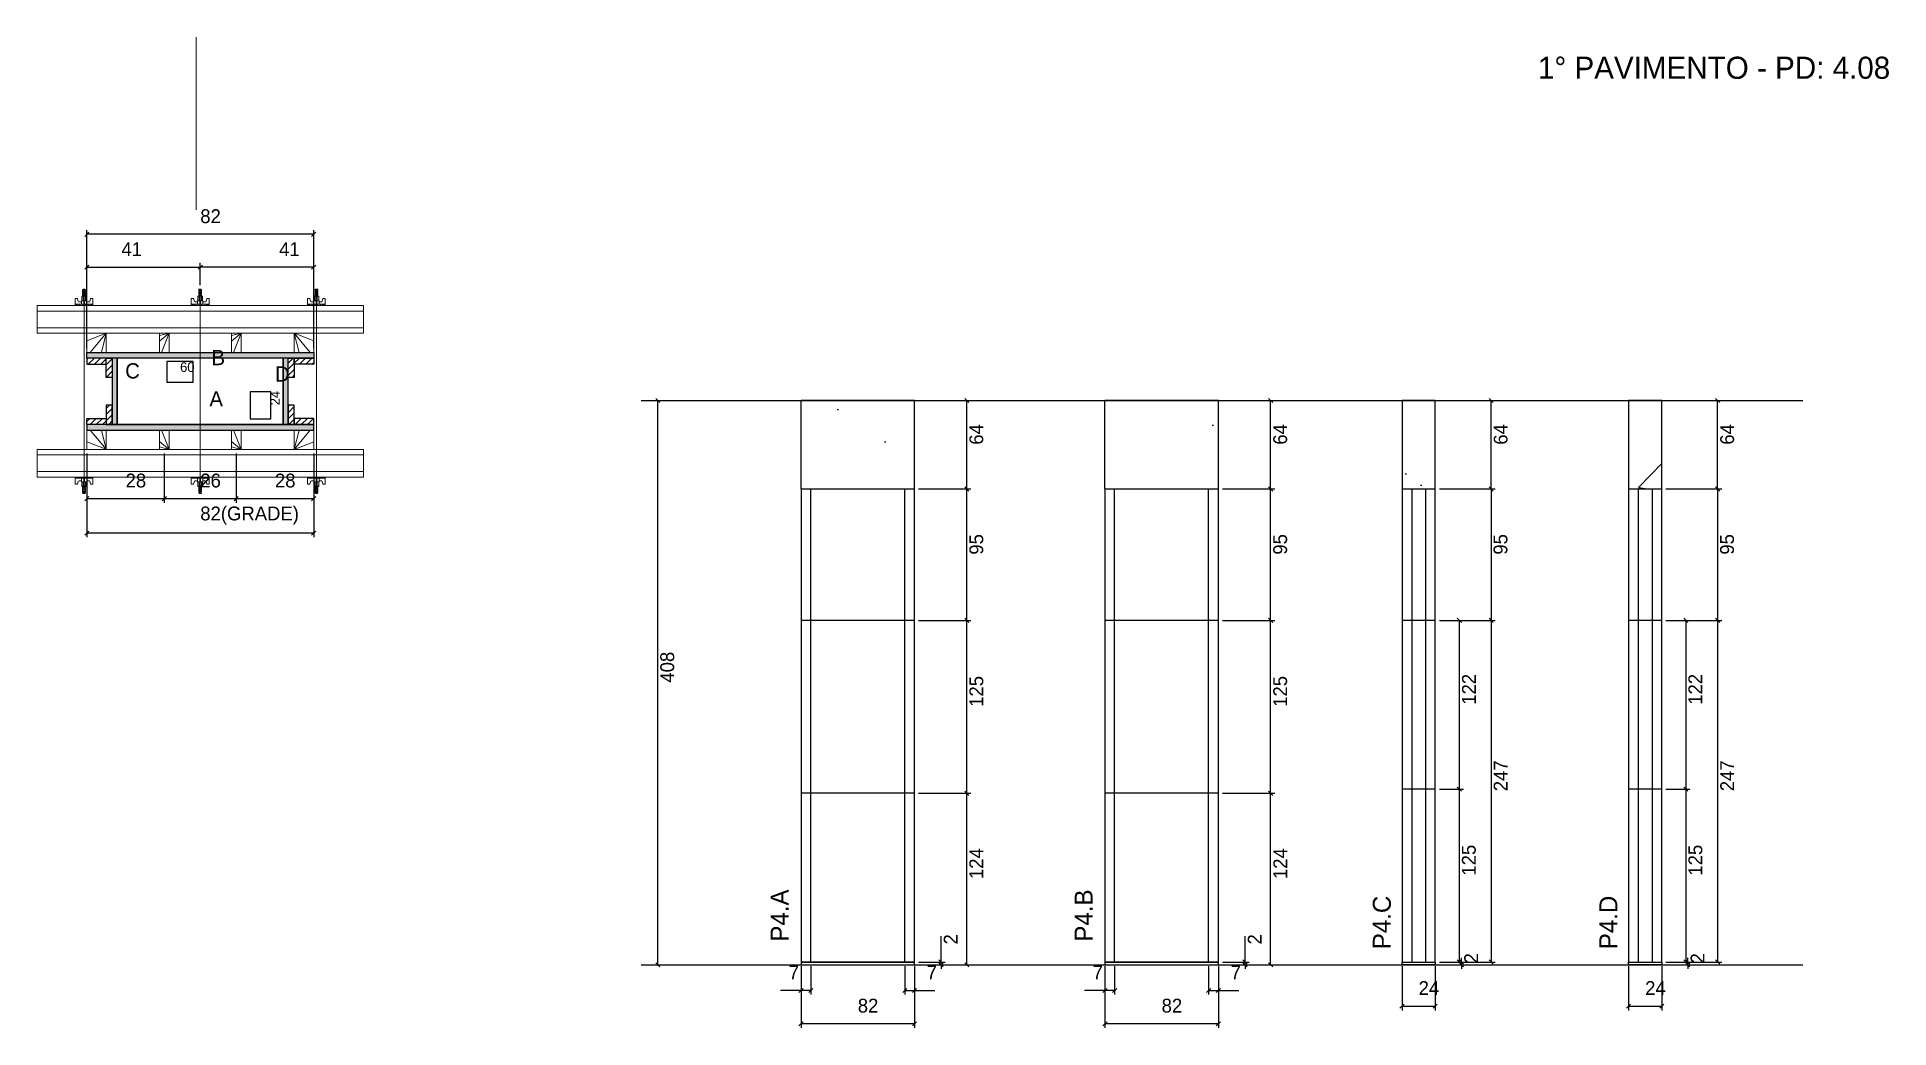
# Model space of a CAD drawing. Header units: metres. Extents: x 3122 to 4461, y 13209 to 13925.
import ezdxf

# ---------------------------------------------------------------- set-up
doc = ezdxf.new("R2010")
doc.units = ezdxf.units.M
for name, color, linetype in [('CHAPA', 7, 'Continuous'), ('COTA', 7, 'Continuous'), ('Hachura', 7, 'Continuous'), ('Madeira', 7, 'Continuous'), ('NOMENCLATURA', 7, 'Continuous'), ('Nível', 7, 'Continuous'), ('Painéis', 7, 'Continuous'), ('Perfil Metálico', 7, 'Continuous'), ('SARR_2.2x7', 7, 'Continuous'), ('SARRAFO', 7, 'Continuous'), ('Texto Seção', 7, 'Continuous'), ('TEXTO_GERAL', 7, 'Continuous')]:
    doc.layers.add(name, color=color, linetype=linetype)

msp = doc.modelspace()

# ---------------------------------------------------------------- hatches: boundary and pattern name
at = {"layer": 'COTA'}
h = msp.add_hatch(dxfattribs=at)
h.set_pattern_fill('AR-CONC')
h.paths.add_polyline_path([(3674.6, 13662.4), (3674.6, 13598.4), (3756.6, 13598.4), (3756.6, 13662.4), (3674.6, 13662.4)])
h = msp.add_hatch(dxfattribs=at)
h.set_pattern_fill('AR-CONC')
h.paths.add_polyline_path([(3894.3, 13662.4), (3894.3, 13598.4), (3976.3, 13598.4), (3976.3, 13662.4), (3894.3, 13662.4)])
h = msp.add_hatch(dxfattribs=at)
h.set_pattern_fill('AR-CONC')
h.paths.add_polyline_path([(4109.1, 13598.4), (4133.1, 13598.4), (4133.1, 13662.4), (4109.1, 13662.4), (4109.1, 13598.4)])
h = msp.add_hatch(dxfattribs=at)
h.set_pattern_fill('AR-CONC')
h.paths.add_polyline_path([(4272.9, 13598.4), (4296.9, 13598.4), (4296.9, 13662.4), (4272.9, 13662.4), (4272.9, 13598.4)])
at = {"layer": 'Hachura'}
h = msp.add_hatch(color=7, dxfattribs=at)
h.dxf.hatch_style = 1
h.paths.add_polyline_path([(3158.2, 13693), (3158.2, 13697), (3322.2, 13697), (3322.2, 13693), (3158.2, 13693)])
h = msp.add_hatch(color=7, dxfattribs=at)
h.dxf.hatch_style = 1
h.paths.add_polyline_path([(3158.2, 13693), (3158.2, 13697), (3322.2, 13697), (3322.2, 13693), (3158.2, 13693)])
h = msp.add_hatch(dxfattribs=at)
h.set_pattern_fill('ANSI31')
h.paths.add_polyline_path([(3172.2, 13693), (3172.2, 13688.6), (3158.2, 13688.6), (3158.2, 13693), (3172.2, 13693)])
h = msp.add_hatch(dxfattribs=at)
h.set_pattern_fill('ANSI31')
h.paths.add_polyline_path([(3176.6, 13693), (3172.2, 13693), (3172.2, 13679), (3176.6, 13679), (3176.6, 13693)])
h = msp.add_hatch(color=7, dxfattribs=at)
h.dxf.hatch_style = 1
h.paths.add_polyline_path([(3180.2, 13693), (3176.6, 13693), (3176.6, 13645), (3180.2, 13645), (3180.2, 13693)])
h = msp.add_hatch(color=7, dxfattribs=at)
h.dxf.hatch_style = 1
h.paths.add_polyline_path([(3180.2, 13693), (3176.6, 13693), (3176.6, 13645), (3180.2, 13645), (3180.2, 13693)])
h = msp.add_hatch(color=7, dxfattribs=at)
h.dxf.hatch_style = 1
h.paths.add_polyline_path([(3303.8, 13693), (3300.2, 13693), (3300.2, 13645), (3303.8, 13645), (3303.8, 13693)])
h = msp.add_hatch(color=7, dxfattribs=at)
h.dxf.hatch_style = 1
h.paths.add_polyline_path([(3303.8, 13693), (3300.2, 13693), (3300.2, 13645), (3303.8, 13645), (3303.8, 13693)])
h = msp.add_hatch(dxfattribs=at)
h.set_pattern_fill('ANSI31')
h.paths.add_polyline_path([(3308.2, 13693), (3303.8, 13693), (3303.8, 13679), (3308.2, 13679), (3308.2, 13693)])
h = msp.add_hatch(dxfattribs=at)
h.set_pattern_fill('ANSI31')
h.paths.add_polyline_path([(3308.2, 13693), (3308.2, 13688.6), (3322.2, 13688.6), (3322.2, 13693), (3308.2, 13693)])
h = msp.add_hatch(dxfattribs=at)
h.set_pattern_fill('ANSI31')
h.paths.add_polyline_path([(3176.6, 13645), (3172.2, 13645), (3172.2, 13659), (3176.6, 13659), (3176.6, 13645)])
h = msp.add_hatch(dxfattribs=at)
h.set_pattern_fill('ANSI31')
h.paths.add_polyline_path([(3308.2, 13645), (3303.8, 13645), (3303.8, 13659), (3308.2, 13659), (3308.2, 13645)])
h = msp.add_hatch(dxfattribs=at)
h.set_pattern_fill('ANSI31')
h.paths.add_polyline_path([(3172.2, 13645), (3172.2, 13649.4), (3158.2, 13649.4), (3158.2, 13645), (3172.2, 13645)])
h = msp.add_hatch(color=7, dxfattribs=at)
h.dxf.hatch_style = 1
h.paths.add_polyline_path([(3158.2, 13645), (3158.2, 13641), (3322.2, 13641), (3322.2, 13645), (3158.2, 13645)])
h = msp.add_hatch(color=7, dxfattribs=at)
h.dxf.hatch_style = 1
h.paths.add_polyline_path([(3158.2, 13645), (3158.2, 13641), (3322.2, 13641), (3322.2, 13645), (3158.2, 13645)])
h = msp.add_hatch(dxfattribs=at)
h.set_pattern_fill('ANSI31')
h.paths.add_polyline_path([(3308.2, 13645), (3308.2, 13649.4), (3322.2, 13649.4), (3322.2, 13645), (3308.2, 13645)])

# ---------------------------------------------------------------- linework, layer by layer
at = {"layer": 'CHAPA', "color": 1, "lineweight": 25}
for points in [[(3158.2, 13693), (3158.2, 13697), (3322.2, 13697), (3322.2, 13693)], [(3158.2, 13693), (3158.2, 13697), (3322.2, 13697), (3322.2, 13693)], [(3180.2, 13693), (3176.6, 13693), (3176.6, 13645), (3180.2, 13645)], [(3180.2, 13693), (3176.6, 13693), (3176.6, 13645), (3180.2, 13645)], [(3303.8, 13693), (3300.2, 13693), (3300.2, 13645), (3303.8, 13645)], [(3303.8, 13693), (3300.2, 13693), (3300.2, 13645), (3303.8, 13645)], [(3158.2, 13645), (3158.2, 13641), (3322.2, 13641), (3322.2, 13645)], [(3158.2, 13645), (3158.2, 13641), (3322.2, 13641), (3322.2, 13645)]]:
    msp.add_lwpolyline(points, close=True, dxfattribs=at)
at = {"layer": 'COTA', "color": 0, "lineweight": 25}
for p, q in [((3159.7, 13784), (3156.7, 13781)), ((3320.7, 13781), (3323.7, 13784)), ((3159.7, 13760.3), (3156.7, 13757.3)), ((3241.7, 13760.3), (3238.7, 13757.3)), ((3238.7, 13757.3), (3241.7, 13760.3)), ((3320.7, 13757.3), (3323.7, 13760.3)), ((3572.5, 13660.9), (3569.5, 13663.9)), ((3795.9, 13660.9), (3792.9, 13663.9)), ((4015.6, 13660.9), (4012.6, 13663.9)), ((4175, 13660.9), (4172, 13663.9)), ((4338.8, 13660.9), (4335.8, 13663.9)), ((3159.7, 13592.9), (3156.7, 13589.9)), ((3212.7, 13589.9), (3215.7, 13592.9)), ((3215.7, 13592.9), (3212.7, 13589.9)), ((3264.7, 13589.9), (3267.7, 13592.9)), ((3267.7, 13592.9), (3264.7, 13589.9)), ((3320.7, 13589.9), (3323.7, 13592.9)), ((3795.9, 13596.9), (3792.9, 13599.9)), ((3792.9, 13599.9), (3795.9, 13596.9)), ((4015.6, 13596.9), (4012.6, 13599.9)), ((4012.6, 13599.9), (4015.6, 13596.9)), ((4172, 13599.9), (4175, 13596.9)), ((4175, 13596.9), (4172, 13599.9)), ((4335.8, 13599.9), (4338.8, 13596.9)), ((4338.8, 13596.9), (4335.8, 13599.9)), ((3159.7, 13568), (3156.7, 13565)), ((3320.7, 13565), (3323.7, 13568)), ((3795.9, 13501.9), (3792.9, 13504.9)), ((3792.9, 13504.9), (3795.9, 13501.9)), ((4015.6, 13501.9), (4012.6, 13504.9)), ((4012.6, 13504.9), (4015.6, 13501.9)), ((4152, 13501.9), (4149, 13504.9)), ((4172, 13504.9), (4175, 13501.9)), ((4175, 13501.9), (4172, 13504.9)), ((4315.8, 13501.9), (4312.8, 13504.9)), ((4335.8, 13504.9), (4338.8, 13501.9)), ((4338.8, 13501.9), (4335.8, 13504.9)), ((3792.9, 13379.9), (3795.9, 13376.9)), ((3795.9, 13376.9), (3792.9, 13379.9)), ((4012.6, 13379.9), (4015.6, 13376.9)), ((4015.6, 13376.9), (4012.6, 13379.9)), ((4149, 13382.9), (4152, 13379.9)), ((4152, 13379.9), (4149, 13382.9)), ((4312.8, 13382.9), (4315.8, 13379.9)), ((4315.8, 13379.9), (4312.8, 13382.9)), ((3774.3, 13257.9), (3777.3, 13254.9)), ((3994.1, 13257.9), (3997.1, 13254.9)), ((4149, 13257.9), (4152, 13254.9)), ((4150.6, 13257.9), (4153.6, 13254.9)), ((4172, 13257.9), (4175, 13254.9)), ((4312.8, 13257.9), (4315.8, 13254.9)), ((4314.3, 13257.9), (4317.3, 13254.9)), ((4335.8, 13257.9), (4338.8, 13254.9)), ((3569.5, 13255.9), (3572.5, 13252.9)), ((3777.3, 13252.9), (3774.3, 13255.9)), ((3792.9, 13255.9), (3795.9, 13252.9)), ((3997.1, 13252.9), (3994.1, 13255.9)), ((4012.6, 13255.9), (4015.6, 13252.9)), ((4153.6, 13252.9), (4150.6, 13255.9)), ((4317.3, 13252.9), (4314.3, 13255.9)), ((3676.1, 13237.4), (3673.1, 13234.4)), ((3680.1, 13234.4), (3683.1, 13237.4)), ((3751.1, 13237.4), (3748.1, 13234.4)), ((3755.1, 13234.4), (3758.1, 13237.4)), ((3895.8, 13237.4), (3892.8, 13234.4)), ((3899.8, 13234.4), (3902.8, 13237.4)), ((3970.8, 13237.4), (3967.8, 13234.4)), ((3974.8, 13234.4), (3977.8, 13237.4)), ((4110.6, 13226), (4107.6, 13223)), ((4131.6, 13223), (4134.6, 13226)), ((4274.4, 13226), (4271.4, 13223)), ((4295.4, 13223), (4298.4, 13226)), ((3676.1, 13213.3), (3673.1, 13210.3)), ((3755.1, 13210.3), (3758.1, 13213.3)), ((3895.8, 13213.3), (3892.8, 13210.3)), ((3974.8, 13210.3), (3977.8, 13213.3))]:
    msp.add_line(p, q, dxfattribs=at)
at = {"layer": 'COTA', "color": 241, "lineweight": 25}
for p, q in [((3158.2, 13700), (3158.2, 13785.5)), ((3322.2, 13782.5), (3158.2, 13782.5)), ((3322.2, 13700), (3322.2, 13785.5)), ((3158.2, 13734), (3158.2, 13761.8)), ((3158.2, 13758.8), (3240.2, 13758.8)), ((3240.2, 13745.8), (3240.2, 13761.8)), ((3240.2, 13745.8), (3240.2, 13761.8)), ((3322.2, 13758.8), (3240.2, 13758.8)), ((3322.2, 13734), (3322.2, 13761.8)), ((3756.6, 13662.4), (3674.6, 13662.4)), ((3674.6, 13598.4), (3674.6, 13662.4)), ((3756.6, 13598.4), (3756.6, 13662.4)), ((3976.3, 13662.4), (3894.3, 13662.4)), ((3894.3, 13598.4), (3894.3, 13662.4)), ((3976.3, 13598.4), (3976.3, 13662.4)), ((3158.2, 13624), (3158.2, 13563.5)), ((3158.2, 13624), (3158.2, 13588.4)), ((3214.2, 13624), (3214.2, 13588.4)), ((3214.2, 13624), (3214.2, 13588.4)), ((3266.2, 13624), (3266.2, 13588.4)), ((3266.2, 13624), (3266.2, 13588.4)), ((3322.2, 13624), (3322.2, 13563.5)), ((3322.2, 13624), (3322.2, 13588.4)), ((3158.2, 13591.4), (3214.2, 13591.4)), ((3214.2, 13591.4), (3266.2, 13591.4)), ((3266.2, 13591.4), (3322.2, 13591.4)), ((3322.2, 13566.5), (3158.2, 13566.5))]:
    msp.add_line(p, q, dxfattribs=at)
at = {"layer": 'COTA', "color": 180, "lineweight": 25}
for p, q in [((3235.1, 13690.5), (3216.1, 13690.5)), ((3216.1, 13690.5), (3216.1, 13675.5)), ((3235.1, 13675.5), (3235.1, 13690.5)), ((3216.1, 13675.5), (3235.1, 13675.5)), ((3291.2, 13668.7), (3276.2, 13668.7)), ((3276.2, 13668.7), (3276.2, 13649.1)), ((3291.2, 13649.1), (3291.2, 13668.7)), ((3276.2, 13649.1), (3291.2, 13649.1))]:
    msp.add_line(p, q, dxfattribs=at)
at = {"layer": 'COTA', "color": 4, "lineweight": 25}
for p, q in [((3562.1, 13662.4), (3574, 13662.4)), ((3571, 13254.4), (3571, 13662.4)), ((3759.6, 13662.4), (3797.4, 13662.4)), ((3794.4, 13598.4), (3794.4, 13662.4)), ((3979.3, 13662.4), (4017.1, 13662.4)), ((4014.1, 13598.4), (4014.1, 13662.4)), ((4136.1, 13662.4), (4176.5, 13662.4)), ((4173.5, 13598.4), (4173.5, 13662.4)), ((4299.9, 13662.4), (4340.3, 13662.4)), ((4337.3, 13598.4), (4337.3, 13662.4)), ((3759.6, 13598.4), (3797.4, 13598.4)), ((3759.6, 13598.4), (3797.4, 13598.4)), ((3794.4, 13503.4), (3794.4, 13598.4)), ((3979.3, 13598.4), (4017.1, 13598.4)), ((3979.3, 13598.4), (4017.1, 13598.4)), ((4014.1, 13503.4), (4014.1, 13598.4)), ((4136.1, 13598.4), (4176.5, 13598.4)), ((4136.1, 13598.4), (4176.5, 13598.4)), ((4173.5, 13598.4), (4173.5, 13503.4)), ((4299.9, 13598.4), (4340.3, 13598.4)), ((4299.9, 13598.4), (4340.3, 13598.4)), ((4337.3, 13598.4), (4337.3, 13503.4)), ((3759.6, 13503.4), (3797.4, 13503.4)), ((3759.6, 13503.4), (3797.4, 13503.4)), ((3794.4, 13378.4), (3794.4, 13503.4)), ((3979.3, 13503.4), (4017.1, 13503.4)), ((3979.3, 13503.4), (4017.1, 13503.4)), ((4014.1, 13378.4), (4014.1, 13503.4)), ((4136.1, 13503.4), (4176.5, 13503.4)), ((4136.1, 13503.4), (4176.5, 13503.4)), ((4136.1, 13503.4), (4153.5, 13503.4)), ((4150.5, 13503.4), (4150.5, 13381.4)), ((4173.5, 13503.4), (4173.5, 13256.4)), ((4299.9, 13503.4), (4340.3, 13503.4)), ((4299.9, 13503.4), (4340.3, 13503.4)), ((4299.9, 13503.4), (4317.3, 13503.4)), ((4314.3, 13503.4), (4314.3, 13381.4)), ((4337.3, 13503.4), (4337.3, 13256.4)), ((3759.6, 13378.4), (3797.4, 13378.4)), ((3759.6, 13378.4), (3797.4, 13378.4)), ((3794.4, 13254.4), (3794.4, 13378.4)), ((3979.3, 13378.4), (4017.1, 13378.4)), ((3979.3, 13378.4), (4017.1, 13378.4)), ((4014.1, 13254.4), (4014.1, 13378.4)), ((4136.1, 13381.4), (4153.5, 13381.4)), ((4136.1, 13381.4), (4153.5, 13381.4)), ((4150.5, 13381.4), (4150.5, 13256.4)), ((4299.9, 13381.4), (4317.3, 13381.4)), ((4299.9, 13381.4), (4317.3, 13381.4)), ((4314.3, 13381.4), (4314.3, 13256.4)), ((3775.8, 13256.4), (3775.8, 13275.2)), ((3995.6, 13256.4), (3995.6, 13275.2)), ((3759.6, 13256.4), (3778.8, 13256.4)), ((3775.8, 13254.4), (3775.8, 13256.4)), ((3979.3, 13256.4), (3998.6, 13256.4)), ((3995.6, 13254.4), (3995.6, 13256.4)), ((4136.1, 13256.4), (4155.1, 13256.4)), ((4136.1, 13256.4), (4176.5, 13256.4)), ((4136.1, 13256.4), (4153.5, 13256.4)), ((4152.1, 13256.4), (4152.1, 13259.4)), ((4152.1, 13254.4), (4152.1, 13256.4)), ((4299.9, 13256.4), (4318.8, 13256.4)), ((4299.9, 13256.4), (4340.3, 13256.4)), ((4299.9, 13256.4), (4317.3, 13256.4)), ((4315.8, 13256.4), (4315.8, 13259.4)), ((4315.8, 13254.4), (4315.8, 13256.4)), ((3562.1, 13254.4), (3574, 13254.4)), ((3674.6, 13253.4), (3674.6, 13208.8)), ((3674.6, 13251.4), (3674.6, 13232.9)), ((3681.6, 13253.4), (3681.6, 13232.9)), ((3749.6, 13253.4), (3749.6, 13232.9)), ((3756.6, 13253.4), (3756.6, 13208.8)), ((3756.6, 13251.4), (3756.6, 13232.9)), ((3759.6, 13254.4), (3778.8, 13254.4)), ((3759.6, 13254.4), (3797.4, 13254.4)), ((3775.8, 13254.4), (3775.8, 13251.4)), ((3894.3, 13253.4), (3894.3, 13208.8)), ((3894.3, 13251.4), (3894.3, 13232.9)), ((3901.3, 13253.4), (3901.3, 13232.9)), ((3969.3, 13253.4), (3969.3, 13232.9)), ((3976.3, 13253.4), (3976.3, 13208.8)), ((3976.3, 13251.4), (3976.3, 13232.9)), ((3979.3, 13254.4), (3998.6, 13254.4)), ((3979.3, 13254.4), (4017.1, 13254.4)), ((3995.6, 13254.4), (3995.6, 13251.4)), ((4109.1, 13253.4), (4109.1, 13221.5)), ((4133.1, 13253.4), (4133.1, 13221.5)), ((4136.1, 13254.4), (4155.1, 13254.4)), ((4152.1, 13254.4), (4152.1, 13251.4)), ((4272.9, 13253.4), (4272.9, 13221.5)), ((4296.9, 13253.4), (4296.9, 13221.5)), ((4299.9, 13254.4), (4318.8, 13254.4)), ((4315.8, 13254.4), (4315.8, 13251.4)), ((3674.6, 13235.9), (3659.8, 13235.9)), ((3681.6, 13235.9), (3674.6, 13235.9)), ((3749.6, 13235.9), (3756.6, 13235.9)), ((3756.6, 13235.9), (3771.3, 13235.9)), ((3894.3, 13235.9), (3879.6, 13235.9)), ((3901.3, 13235.9), (3894.3, 13235.9)), ((3969.3, 13235.9), (3976.3, 13235.9)), ((3976.3, 13235.9), (3991, 13235.9)), ((4109.1, 13224.5), (4133.1, 13224.5)), ((4272.9, 13224.5), (4296.9, 13224.5)), ((3756.6, 13211.8), (3674.6, 13211.8)), ((3976.3, 13211.8), (3894.3, 13211.8))]:
    msp.add_line(p, q, dxfattribs=at)
at = {"layer": 'COTA', "color": 241, "lineweight": 25}
for points in [[(4133.1, 13598.4), (4133.1, 13662.4), (4109.1, 13662.4), (4109.1, 13598.4)], [(4296.9, 13598.4), (4296.9, 13662.4), (4272.9, 13662.4), (4272.9, 13598.4)]]:
    msp.add_lwpolyline(points, dxfattribs=at)
at = {"layer": 'Hachura', "color": 0, "lineweight": 9}
for p, q in [((3157.2, 13740.8), (3155, 13741.9)), ((3157.2, 13739.6), (3155, 13740.7)), ((3157.2, 13738.5), (3155, 13739.5)), ((3156.3, 13737.8), (3155, 13738.4)), ((3155.1, 13742.5), (3155.5, 13742.8)), ((3155.1, 13742.2), (3155.1, 13742.5)), ((3157.1, 13742.5), (3155.1, 13742.5)), ((3155.1, 13742.2), (3157.1, 13741.2)), ((3155.1, 13742.2), (3157.1, 13741.2)), ((3155.1, 13742.1), (3157.2, 13741)), ((3155.1, 13741), (3155.1, 13741.7)), ((3157.1, 13740.7), (3155.1, 13741.7)), ((3155.1, 13741), (3157.1, 13740.1)), ((3155.1, 13741), (3157.2, 13739.9)), ((3155.1, 13739.9), (3155.1, 13740.5)), ((3157.1, 13739.6), (3155.1, 13740.5)), ((3155.1, 13740.3), (3155.1, 13740.5)), ((3155.1, 13739.9), (3157.1, 13738.9)), ((3155.1, 13739.8), (3157.2, 13738.7)), ((3155.1, 13738.7), (3155.1, 13739.4)), ((3157.1, 13738.4), (3155.1, 13739.4)), ((3155.1, 13738.7), (3157.1, 13737.8)), ((3155.5, 13742.8), (3156.7, 13742.8)), ((3157.1, 13741.9), (3155.8, 13742.5)), ((3157.2, 13742), (3156, 13742.5)), ((3156.6, 13742.5), (3157.2, 13742.2)), ((3157.1, 13742.5), (3156.7, 13742.8)), ((3156.8, 13742.5), (3157.1, 13742.4)), ((3157.1, 13741.9), (3157.1, 13741.2)), ((3157.1, 13740.1), (3157.1, 13740.7)), ((3157.1, 13739.3), (3157.1, 13739.6)), ((3157.1, 13739.3), (3157.1, 13738.9)), ((3157.1, 13738.4), (3157.1, 13737.8)), ((3241.2, 13740.8), (3239, 13741.9)), ((3241.2, 13739.6), (3239, 13740.7)), ((3241.2, 13738.5), (3239, 13739.5)), ((3240.3, 13737.8), (3239, 13738.4)), ((3239.1, 13742.5), (3239.5, 13742.8)), ((3239.1, 13742.2), (3239.1, 13742.5)), ((3241.1, 13742.5), (3239.1, 13742.5)), ((3239.1, 13742.2), (3241.1, 13741.2)), ((3239.1, 13742.2), (3241.1, 13741.2)), ((3239.1, 13742.1), (3241.2, 13741)), ((3239.1, 13741), (3239.1, 13741.7)), ((3241.1, 13740.7), (3239.1, 13741.7)), ((3239.1, 13741), (3241.1, 13740.1)), ((3239.1, 13741), (3241.2, 13739.9)), ((3239.1, 13739.9), (3239.1, 13740.5)), ((3241.1, 13739.6), (3239.1, 13740.5)), ((3239.1, 13740.3), (3239.1, 13740.5)), ((3239.1, 13739.9), (3241.1, 13738.9)), ((3239.1, 13739.8), (3241.2, 13738.7)), ((3239.1, 13738.7), (3239.1, 13739.4)), ((3241.1, 13738.4), (3239.1, 13739.4)), ((3239.1, 13738.7), (3241.1, 13737.8)), ((3239.5, 13742.8), (3240.7, 13742.8)), ((3241.1, 13741.9), (3239.8, 13742.5)), ((3241.2, 13742), (3240, 13742.5)), ((3240.6, 13742.5), (3241.2, 13742.2)), ((3241.1, 13742.5), (3240.7, 13742.8)), ((3240.8, 13742.5), (3241.1, 13742.4)), ((3241.1, 13741.9), (3241.1, 13741.2)), ((3241.1, 13740.1), (3241.1, 13740.7)), ((3241.1, 13739.3), (3241.1, 13739.6)), ((3241.1, 13739.3), (3241.1, 13738.9)), ((3241.1, 13738.4), (3241.1, 13737.8)), ((3323.8, 13742.5), (3323.1, 13742.2)), ((3325.3, 13742.1), (3323.1, 13741)), ((3325.3, 13741), (3323.1, 13739.9)), ((3325.3, 13739.8), (3323.1, 13738.7)), ((3323.2, 13742), (3324.3, 13742.5)), ((3323.2, 13740.8), (3325.3, 13741.9)), ((3323.2, 13739.6), (3325.3, 13740.7)), ((3323.2, 13738.5), (3325.3, 13739.5)), ((3323.3, 13742.5), (3323.6, 13742.8)), ((3323.5, 13742.5), (3323.3, 13742.4)), ((3323.3, 13741.9), (3324.6, 13742.5)), ((3323.3, 13742.5), (3325.2, 13742.5)), ((3325.2, 13742.2), (3323.3, 13741.2)), ((3325.2, 13742.2), (3323.3, 13741.2)), ((3323.3, 13741.9), (3323.3, 13741.2)), ((3323.3, 13740.7), (3325.2, 13741.7)), ((3325.2, 13741), (3323.3, 13740.1)), ((3323.3, 13740.1), (3323.3, 13740.7)), ((3323.3, 13739.6), (3325.2, 13740.5)), ((3325.2, 13739.9), (3323.3, 13738.9)), ((3323.3, 13739.3), (3323.3, 13739.6)), ((3323.3, 13738.4), (3325.2, 13739.4)), ((3323.3, 13739.3), (3323.3, 13738.9)), ((3325.2, 13738.7), (3323.3, 13737.8)), ((3323.3, 13738.4), (3323.3, 13737.8)), ((3324.9, 13742.8), (3323.6, 13742.8)), ((3324, 13737.8), (3325.3, 13738.4)), ((3325.2, 13742.5), (3324.9, 13742.8)), ((3325.2, 13742.2), (3325.2, 13742.5)), ((3325.2, 13741), (3325.2, 13741.7)), ((3325.2, 13739.9), (3325.2, 13740.5)), ((3325.2, 13740.3), (3325.2, 13740.5)), ((3325.2, 13738.7), (3325.2, 13739.4)), ((3149.7, 13731), (3149.7, 13736.2)), ((3149.7, 13736.2), (3151.4, 13736.2)), ((3149.7, 13732), (3162.6, 13732)), ((3149.7, 13732), (3154.9, 13732)), ((3162.6, 13731), (3149.7, 13731)), ((3149.9, 13732), (3149.9, 13731)), ((3150.1, 13732), (3150.1, 13731)), ((3150.4, 13732), (3150.4, 13731)), ((3150.9, 13732), (3150.9, 13731)), ((3151.4, 13736.2), (3152, 13734)), ((3151.7, 13732), (3151.7, 13731)), ((3152.3, 13733.8), (3154.2, 13733.8)), ((3153.1, 13732), (3153.1, 13731)), ((3161.7, 13731), (3153.9, 13731)), ((3154.2, 13734.5), (3158.1, 13734.5)), ((3154.2, 13732), (3154.2, 13734.5)), ((3156.2, 13732), (3154.2, 13732)), ((3157.8, 13737.8), (3154.5, 13737.8)), ((3154.5, 13737.8), (3154.5, 13734.5)), ((3157.8, 13737.7), (3154.5, 13737.7)), ((3154.9, 13732), (3155.5, 13732)), ((3156, 13737.8), (3155.1, 13738.2)), ((3155.1, 13737.8), (3155.1, 13738.2)), ((3155.2, 13731.6), (3155.2, 13731.8)), ((3155.2, 13731.2), (3155.2, 13731.6)), ((3155.5, 13737.8), (3155.5, 13734.5)), ((3155.9, 13732), (3155.9, 13734)), ((3156.2, 13732), (3156.2, 13731)), ((3156.4, 13734), (3156.4, 13732)), ((3157.1, 13737.8), (3157.1, 13734.5)), ((3157.1, 13731.8), (3157.1, 13731.4)), ((3157.8, 13734.5), (3157.8, 13737.8)), ((3158.1, 13734.5), (3157.8, 13734.5)), ((3158.1, 13734.5), (3157.8, 13734.5)), ((3158.1, 13734.5), (3158.1, 13732)), ((3160, 13733.8), (3158.1, 13733.8)), ((3159.2, 13732), (3159.2, 13731)), ((3160.9, 13736.2), (3160.4, 13734)), ((3160.6, 13732), (3160.6, 13731)), ((3162.6, 13736.2), (3160.9, 13736.2)), ((3161.5, 13732), (3161.5, 13731)), ((3161.9, 13732), (3161.9, 13731)), ((3162.3, 13732), (3162.3, 13731)), ((3162.5, 13732), (3162.5, 13731)), ((3162.6, 13732), (3162.6, 13736.2)), ((3162.6, 13732), (3162.6, 13731)), ((3233.7, 13731), (3233.7, 13736.2)), ((3233.7, 13736.2), (3235.4, 13736.2)), ((3233.7, 13732), (3246.6, 13732)), ((3233.7, 13732), (3238.9, 13732)), ((3246.6, 13731), (3233.7, 13731)), ((3233.9, 13732), (3233.9, 13731)), ((3234.1, 13732), (3234.1, 13731)), ((3234.4, 13732), (3234.4, 13731)), ((3234.9, 13732), (3234.9, 13731)), ((3235.4, 13736.2), (3236, 13734)), ((3235.7, 13732), (3235.7, 13731)), ((3236.3, 13733.8), (3238.2, 13733.8)), ((3237.1, 13732), (3237.1, 13731)), ((3245.7, 13731), (3237.9, 13731)), ((3238.2, 13734.5), (3242.1, 13734.5)), ((3238.2, 13732), (3238.2, 13734.5)), ((3240.2, 13732), (3238.2, 13732)), ((3241.8, 13737.8), (3238.5, 13737.8)), ((3238.5, 13737.8), (3238.5, 13734.5)), ((3241.8, 13737.7), (3238.5, 13737.7)), ((3238.9, 13732), (3239.5, 13732)), ((3240, 13737.8), (3239.1, 13738.2)), ((3239.1, 13737.8), (3239.1, 13738.2)), ((3239.2, 13731.6), (3239.2, 13731.8)), ((3239.2, 13731.2), (3239.2, 13731.6)), ((3239.5, 13737.8), (3239.5, 13734.5)), ((3239.9, 13732), (3239.9, 13734)), ((3240.2, 13732), (3240.2, 13731)), ((3240.4, 13734), (3240.4, 13732)), ((3241.1, 13737.8), (3241.1, 13734.5)), ((3241.1, 13731.8), (3241.1, 13731.4)), ((3241.8, 13734.5), (3241.8, 13737.8)), ((3242.1, 13734.5), (3241.8, 13734.5)), ((3242.1, 13734.5), (3241.8, 13734.5)), ((3242.1, 13734.5), (3242.1, 13732)), ((3244, 13733.8), (3242.1, 13733.8)), ((3243.2, 13732), (3243.2, 13731)), ((3244.9, 13736.2), (3244.4, 13734)), ((3244.6, 13732), (3244.6, 13731)), ((3246.6, 13736.2), (3244.9, 13736.2)), ((3245.5, 13732), (3245.5, 13731)), ((3245.9, 13732), (3245.9, 13731)), ((3246.3, 13732), (3246.3, 13731)), ((3246.5, 13732), (3246.5, 13731)), ((3246.6, 13732), (3246.6, 13736.2)), ((3246.6, 13732), (3246.6, 13731)), ((3317.7, 13732), (3317.7, 13736.2)), ((3317.7, 13736.2), (3319.4, 13736.2)), ((3330.6, 13732), (3317.7, 13732)), ((3317.7, 13732), (3317.7, 13731)), ((3317.7, 13731), (3330.6, 13731)), ((3317.9, 13732), (3317.9, 13731)), ((3318.1, 13732), (3318.1, 13731)), ((3318.4, 13732), (3318.4, 13731)), ((3318.7, 13731), (3326.5, 13731)), ((3318.9, 13732), (3318.9, 13731)), ((3319.4, 13736.2), (3320, 13734)), ((3319.7, 13732), (3319.7, 13731)), ((3320.3, 13733.8), (3322.2, 13733.8)), ((3321.1, 13732), (3321.1, 13731)), ((3326.1, 13734.5), (3322.2, 13734.5)), ((3322.2, 13734.5), (3322.2, 13732)), ((3322.2, 13734.5), (3322.5, 13734.5)), ((3322.2, 13734.5), (3322.5, 13734.5)), ((3322.5, 13737.8), (3325.9, 13737.8)), ((3322.5, 13734.5), (3322.5, 13737.8)), ((3322.5, 13737.7), (3325.9, 13737.7)), ((3323.2, 13731.8), (3323.2, 13731.4)), ((3323.3, 13737.8), (3323.3, 13734.5)), ((3324, 13734), (3324, 13732)), ((3324.2, 13732), (3326.1, 13732)), ((3324.2, 13732), (3324.2, 13731)), ((3324.3, 13737.8), (3325.2, 13738.2)), ((3324.5, 13732), (3324.5, 13734)), ((3324.8, 13737.8), (3324.8, 13734.5)), ((3325.5, 13732), (3324.8, 13732)), ((3325.1, 13731.6), (3325.1, 13731.8)), ((3325.1, 13731.2), (3325.1, 13731.6)), ((3325.2, 13737.8), (3325.2, 13738.2)), ((3330.6, 13732), (3325.5, 13732)), ((3325.9, 13737.8), (3325.9, 13734.5)), ((3326.1, 13732), (3326.1, 13734.5)), ((3328.1, 13733.8), (3326.1, 13733.8)), ((3327.2, 13732), (3327.2, 13731)), ((3328.9, 13736.2), (3328.4, 13734)), ((3328.6, 13732), (3328.6, 13731)), ((3330.6, 13736.2), (3328.9, 13736.2)), ((3329.5, 13732), (3329.5, 13731)), ((3329.9, 13732), (3329.9, 13731)), ((3330.3, 13732), (3330.3, 13731)), ((3330.5, 13732), (3330.5, 13731)), ((3330.6, 13731), (3330.6, 13736.2)), ((3162.6, 13607), (3149.7, 13607)), ((3149.7, 13607), (3149.7, 13601.9)), ((3149.7, 13606.1), (3162.6, 13606.1)), ((3149.7, 13606.1), (3154.9, 13606.1)), ((3149.9, 13606.1), (3149.9, 13607.1)), ((3150.1, 13606.1), (3150.1, 13607.1)), ((3150.4, 13606.1), (3150.4, 13607.1)), ((3150.9, 13606.1), (3150.9, 13607.1)), ((3151.7, 13606.1), (3151.7, 13607.1)), ((3153.1, 13606.1), (3153.1, 13607.1)), ((3161.7, 13607), (3153.9, 13607)), ((3156.2, 13606.1), (3154.2, 13606.1)), ((3154.2, 13606.1), (3154.2, 13603.6)), ((3154.9, 13606.1), (3155.5, 13606.1)), ((3155.2, 13606.9), (3155.2, 13606.5)), ((3155.2, 13606.5), (3155.2, 13606.3)), ((3155.9, 13606.1), (3155.9, 13604.1)), ((3156.2, 13606.1), (3156.2, 13607)), ((3156.4, 13604.1), (3156.4, 13606.1)), ((3157.1, 13606.3), (3157.1, 13606.7)), ((3158.1, 13603.6), (3158.1, 13606.1)), ((3159.2, 13606.1), (3159.2, 13607)), ((3160.6, 13606.1), (3160.6, 13607.1)), ((3161.5, 13606.1), (3161.5, 13607.1)), ((3161.9, 13606.1), (3161.9, 13607.1)), ((3162.3, 13606.1), (3162.3, 13607.1)), ((3162.5, 13606.1), (3162.5, 13607.1)), ((3162.6, 13606.1), (3162.6, 13607)), ((3162.6, 13606.1), (3162.6, 13601.9)), ((3246.6, 13607), (3233.7, 13607)), ((3233.7, 13607), (3233.7, 13601.9)), ((3233.7, 13606.1), (3246.6, 13606.1)), ((3233.7, 13606.1), (3238.9, 13606.1)), ((3233.9, 13606.1), (3233.9, 13607.1)), ((3234.1, 13606.1), (3234.1, 13607.1)), ((3234.4, 13606.1), (3234.4, 13607.1)), ((3234.9, 13606.1), (3234.9, 13607.1)), ((3235.7, 13606.1), (3235.7, 13607.1)), ((3237.1, 13606.1), (3237.1, 13607.1)), ((3245.7, 13607), (3237.9, 13607)), ((3240.2, 13606.1), (3238.2, 13606.1)), ((3238.2, 13606.1), (3238.2, 13603.6)), ((3238.9, 13606.1), (3239.5, 13606.1)), ((3239.2, 13606.9), (3239.2, 13606.5)), ((3239.2, 13606.5), (3239.2, 13606.3)), ((3239.9, 13606.1), (3239.9, 13604.1)), ((3240.2, 13606.1), (3240.2, 13607)), ((3240.4, 13604.1), (3240.4, 13606.1)), ((3241.1, 13606.3), (3241.1, 13606.7)), ((3242.1, 13603.6), (3242.1, 13606.1)), ((3243.2, 13606.1), (3243.2, 13607)), ((3244.6, 13606.1), (3244.6, 13607.1)), ((3245.5, 13606.1), (3245.5, 13607.1)), ((3245.9, 13606.1), (3245.9, 13607.1)), ((3246.3, 13606.1), (3246.3, 13607.1)), ((3246.5, 13606.1), (3246.5, 13607.1)), ((3246.6, 13606.1), (3246.6, 13607)), ((3246.6, 13606.1), (3246.6, 13601.9)), ((3317.7, 13607), (3330.6, 13607)), ((3317.7, 13606.1), (3317.7, 13607)), ((3330.6, 13606.1), (3317.7, 13606.1)), ((3317.7, 13606.1), (3317.7, 13601.9)), ((3317.9, 13606.1), (3317.9, 13607.1)), ((3318.1, 13606.1), (3318.1, 13607.1)), ((3318.4, 13606.1), (3318.4, 13607.1)), ((3318.7, 13607), (3326.5, 13607)), ((3318.9, 13606.1), (3318.9, 13607.1)), ((3319.7, 13606.1), (3319.7, 13607.1)), ((3321.1, 13606.1), (3321.1, 13607)), ((3322.2, 13603.6), (3322.2, 13606.1)), ((3323.2, 13606.3), (3323.2, 13606.7)), ((3324, 13604.1), (3324, 13606.1)), ((3324.2, 13606.1), (3324.2, 13607)), ((3324.2, 13606.1), (3326.1, 13606.1)), ((3324.5, 13606.1), (3324.5, 13604.1)), ((3325.5, 13606.1), (3324.8, 13606.1)), ((3325.1, 13606.9), (3325.1, 13606.5)), ((3325.1, 13606.5), (3325.1, 13606.3)), ((3330.6, 13606.1), (3325.5, 13606.1)), ((3326.1, 13606.1), (3326.1, 13603.6)), ((3327.2, 13606.1), (3327.2, 13607.1)), ((3328.6, 13606.1), (3328.6, 13607.1)), ((3329.5, 13606.1), (3329.5, 13607.1)), ((3329.9, 13606.1), (3329.9, 13607.1)), ((3330.3, 13606.1), (3330.3, 13607.1)), ((3330.5, 13606.1), (3330.5, 13607.1)), ((3330.6, 13607), (3330.6, 13601.9)), ((3149.7, 13601.9), (3151.4, 13601.9)), ((3151.4, 13601.9), (3152, 13604.1)), ((3152.3, 13604.3), (3154.2, 13604.3)), ((3154.2, 13603.6), (3158.1, 13603.6)), ((3154.5, 13600.3), (3154.5, 13603.6)), ((3157.8, 13600.4), (3154.5, 13600.4)), ((3157.8, 13600.3), (3154.5, 13600.3)), ((3156.3, 13600.3), (3155, 13599.7)), ((3157.2, 13599.6), (3155, 13598.5)), ((3157.2, 13598.5), (3155, 13597.4)), ((3157.2, 13597.3), (3155, 13596.2)), ((3155.1, 13599.4), (3157.1, 13600.3)), ((3156, 13600.3), (3155.1, 13599.9)), ((3155.1, 13600.3), (3155.1, 13599.9)), ((3157.1, 13599.7), (3155.1, 13598.7)), ((3155.1, 13599.4), (3155.1, 13598.7)), ((3155.1, 13598.3), (3157.2, 13599.4)), ((3155.1, 13598.2), (3157.1, 13599.2)), ((3157.1, 13598.5), (3155.1, 13597.6)), ((3155.1, 13598.2), (3155.1, 13597.6)), ((3155.1, 13597.1), (3157.2, 13598.2)), ((3155.1, 13597.1), (3157.1, 13598)), ((3155.1, 13597.8), (3155.1, 13597.6)), ((3157.1, 13597.4), (3155.1, 13596.4)), ((3155.1, 13597.1), (3155.1, 13596.4)), ((3155.1, 13596), (3157.2, 13597.1)), ((3155.1, 13595.9), (3157.1, 13596.9)), ((3155.1, 13595.9), (3157.1, 13596.9)), ((3155.1, 13595.9), (3155.1, 13595.6)), ((3155.1, 13595.6), (3155.5, 13595.2)), ((3157.1, 13595.6), (3155.1, 13595.6)), ((3155.5, 13600.3), (3155.5, 13603.6)), ((3155.5, 13595.2), (3156.7, 13595.2)), ((3157.1, 13596.2), (3155.8, 13595.6)), ((3157.2, 13596.1), (3156, 13595.6)), ((3156.6, 13595.6), (3157.2, 13595.9)), ((3157.1, 13595.6), (3156.7, 13595.2)), ((3156.8, 13595.6), (3157.1, 13595.7)), ((3157.1, 13600.3), (3157.1, 13603.6)), ((3157.1, 13599.7), (3157.1, 13600.3)), ((3157.1, 13598.7), (3157.1, 13599.2)), ((3157.1, 13598.7), (3157.1, 13598.5)), ((3157.1, 13598), (3157.1, 13597.4)), ((3157.1, 13596.2), (3157.1, 13596.9)), ((3157.8, 13603.6), (3157.8, 13600.3)), ((3158.1, 13603.6), (3157.8, 13603.6)), ((3158.1, 13603.6), (3157.8, 13603.6)), ((3160, 13604.3), (3158.1, 13604.3)), ((3160.9, 13601.9), (3160.4, 13604.1)), ((3162.6, 13601.9), (3160.9, 13601.9)), ((3233.7, 13601.9), (3235.4, 13601.9)), ((3235.4, 13601.9), (3236, 13604.1)), ((3236.3, 13604.3), (3238.2, 13604.3)), ((3238.2, 13603.6), (3242.1, 13603.6)), ((3238.5, 13600.3), (3238.5, 13603.6)), ((3241.8, 13600.4), (3238.5, 13600.4)), ((3241.8, 13600.3), (3238.5, 13600.3)), ((3240.3, 13600.3), (3239, 13599.7)), ((3241.2, 13599.6), (3239, 13598.5)), ((3241.2, 13598.5), (3239, 13597.4)), ((3241.2, 13597.3), (3239, 13596.2)), ((3239.1, 13599.4), (3241.1, 13600.3)), ((3240, 13600.3), (3239.1, 13599.9)), ((3239.1, 13600.3), (3239.1, 13599.9)), ((3241.1, 13599.7), (3239.1, 13598.7)), ((3239.1, 13599.4), (3239.1, 13598.7)), ((3239.1, 13598.3), (3241.2, 13599.4)), ((3239.1, 13598.2), (3241.1, 13599.2)), ((3241.1, 13598.5), (3239.1, 13597.6)), ((3239.1, 13598.2), (3239.1, 13597.6)), ((3239.1, 13597.1), (3241.2, 13598.2)), ((3239.1, 13597.1), (3241.1, 13598)), ((3239.1, 13597.8), (3239.1, 13597.6)), ((3241.1, 13597.4), (3239.1, 13596.4)), ((3239.1, 13597.1), (3239.1, 13596.4)), ((3239.1, 13596), (3241.2, 13597.1)), ((3239.1, 13595.9), (3241.1, 13596.9)), ((3239.1, 13595.9), (3241.1, 13596.9)), ((3239.1, 13595.9), (3239.1, 13595.6)), ((3239.1, 13595.6), (3239.5, 13595.2)), ((3241.1, 13595.6), (3239.1, 13595.6)), ((3239.5, 13600.3), (3239.5, 13603.6)), ((3239.5, 13595.2), (3240.7, 13595.2)), ((3241.1, 13596.2), (3239.8, 13595.6)), ((3241.2, 13596.1), (3240, 13595.6)), ((3240.6, 13595.6), (3241.2, 13595.9)), ((3241.1, 13595.6), (3240.7, 13595.2)), ((3240.8, 13595.6), (3241.1, 13595.7)), ((3241.1, 13600.3), (3241.1, 13603.6)), ((3241.1, 13599.7), (3241.1, 13600.3)), ((3241.1, 13598.7), (3241.1, 13599.2)), ((3241.1, 13598.7), (3241.1, 13598.5)), ((3241.1, 13598), (3241.1, 13597.4)), ((3241.1, 13596.2), (3241.1, 13596.9)), ((3241.8, 13603.6), (3241.8, 13600.3)), ((3242.1, 13603.6), (3241.8, 13603.6)), ((3242.1, 13603.6), (3241.8, 13603.6)), ((3244, 13604.3), (3242.1, 13604.3)), ((3244.9, 13601.9), (3244.4, 13604.1)), ((3246.6, 13601.9), (3244.9, 13601.9)), ((3317.7, 13601.9), (3319.4, 13601.9)), ((3319.4, 13601.9), (3320, 13604.1)), ((3320.3, 13604.3), (3322.2, 13604.3)), ((3326.1, 13603.6), (3322.2, 13603.6)), ((3322.2, 13603.6), (3322.5, 13603.6)), ((3322.2, 13603.6), (3322.5, 13603.6)), ((3322.5, 13603.6), (3322.5, 13600.3)), ((3322.5, 13600.4), (3325.9, 13600.4)), ((3322.5, 13600.3), (3325.9, 13600.3)), ((3325.3, 13598.3), (3323.1, 13599.4)), ((3325.3, 13597.1), (3323.1, 13598.2)), ((3325.3, 13596), (3323.1, 13597.1)), ((3323.8, 13595.6), (3323.1, 13595.9)), ((3323.2, 13599.6), (3325.3, 13598.5)), ((3323.2, 13598.5), (3325.3, 13597.4)), ((3323.2, 13597.3), (3325.3, 13596.2)), ((3323.2, 13596.1), (3324.3, 13595.6)), ((3323.3, 13600.3), (3323.3, 13603.6)), ((3323.3, 13599.7), (3323.3, 13600.3)), ((3325.2, 13599.4), (3323.3, 13600.3)), ((3323.3, 13599.7), (3325.2, 13598.7)), ((3323.3, 13598.7), (3323.3, 13599.2)), ((3325.2, 13598.2), (3323.3, 13599.2)), ((3323.3, 13598.7), (3323.3, 13598.5)), ((3323.3, 13598.5), (3325.2, 13597.6)), ((3323.3, 13598), (3323.3, 13597.4)), ((3325.2, 13597.1), (3323.3, 13598)), ((3323.3, 13597.4), (3325.2, 13596.4)), ((3325.2, 13595.9), (3323.3, 13596.9)), ((3323.3, 13596.2), (3323.3, 13596.9)), ((3325.2, 13595.9), (3323.3, 13596.9)), ((3323.3, 13596.2), (3324.6, 13595.6)), ((3323.5, 13595.6), (3323.3, 13595.7)), ((3323.3, 13595.6), (3323.6, 13595.2)), ((3323.3, 13595.6), (3325.2, 13595.6)), ((3324.9, 13595.2), (3323.6, 13595.2)), ((3324, 13600.3), (3325.3, 13599.7)), ((3324.3, 13600.3), (3325.2, 13599.9)), ((3324.8, 13600.3), (3324.8, 13603.6)), ((3325.2, 13595.6), (3324.9, 13595.2)), ((3325.2, 13600.3), (3325.2, 13599.9)), ((3325.2, 13599.4), (3325.2, 13598.7)), ((3325.2, 13598.2), (3325.2, 13597.6)), ((3325.2, 13597.8), (3325.2, 13597.6)), ((3325.2, 13597.1), (3325.2, 13596.4)), ((3325.2, 13595.9), (3325.2, 13595.6)), ((3325.9, 13600.3), (3325.9, 13603.6)), ((3328.1, 13604.3), (3326.1, 13604.3)), ((3328.9, 13601.9), (3328.4, 13604.1)), ((3330.6, 13601.9), (3328.9, 13601.9))]:
    msp.add_line(p, q, dxfattribs=at)
at = {"layer": 'Hachura', "color": 251, "lineweight": 9}
for p, q in [((3156.2, 13741.8), (3156.2, 13600)), ((3240.2, 13741.8), (3240.2, 13600)), ((3324.2, 13741.8), (3324.2, 13600))]:
    msp.add_line(p, q, dxfattribs=at)
at = {"layer": 'Madeira', "color": 126, "lineweight": 18}
for p, q in [((3172.2, 13711), (3158.2, 13705.6)), ((3172.2, 13711), (3160.7, 13697.1)), ((3172.2, 13711), (3168.7, 13697)), ((3217.7, 13711.1), (3210.7, 13705.3)), ((3217.7, 13711.1), (3210.7, 13709.3)), ((3217.7, 13711.1), (3212.2, 13697.1)), ((3269.7, 13711.1), (3262.7, 13705.3)), ((3269.7, 13711.1), (3262.7, 13709.3)), ((3269.7, 13711.1), (3264.2, 13697.1)), ((3308.2, 13711.1), (3319.7, 13697.1)), ((3308.2, 13711.1), (3311.7, 13697.1)), ((3308.2, 13711.1), (3322.2, 13705.6)), ((3172.2, 13627.1), (3158.2, 13632.5)), ((3172.2, 13627.1), (3160.7, 13641)), ((3172.2, 13627.1), (3168.7, 13641)), ((3217.7, 13627), (3210.7, 13632.8)), ((3217.7, 13627), (3212.2, 13641)), ((3269.7, 13627), (3262.7, 13632.8)), ((3269.7, 13627), (3264.2, 13641)), ((3308.2, 13627), (3319.7, 13641)), ((3308.2, 13627), (3311.7, 13641)), ((3308.2, 13627), (3322.2, 13632.5)), ((3217.7, 13627), (3210.7, 13628.8)), ((3269.7, 13627), (3262.7, 13628.8))]:
    msp.add_line(p, q, dxfattribs=at)
for points in [[(3322.2, 13711.1), (3322.2, 13697.1), (3158.2, 13697.1), (3158.2, 13711.1)], [(3172.2, 13711), (3172.2, 13697), (3158.2, 13697.1), (3158.2, 13711.1)], [(3217.7, 13711.1), (3210.7, 13711.1), (3210.7, 13697.1), (3217.7, 13697.1)], [(3269.7, 13711.1), (3262.7, 13711.1), (3262.7, 13697.1), (3269.7, 13697.1)], [(3308.2, 13711.1), (3308.2, 13697.1), (3322.2, 13697), (3322.2, 13711)], [(3172.2, 13627.1), (3172.2, 13641.1), (3158.2, 13641), (3158.2, 13627)], [(3322.2, 13627), (3322.2, 13641), (3158.2, 13641), (3158.2, 13627)], [(3217.7, 13627), (3210.7, 13627), (3210.7, 13641), (3217.7, 13641)], [(3269.7, 13627), (3262.7, 13627), (3262.7, 13641), (3269.7, 13641)], [(3308.2, 13627), (3308.2, 13641), (3322.2, 13641), (3322.2, 13627)]]:
    msp.add_lwpolyline(points, close=True, dxfattribs=at)
at = {"layer": 'Nível', "color": 4, "lineweight": 25}
for p, q in [((3559.1, 13662.4), (4398.9, 13662.4)), ((3559.1, 13254.4), (4398.9, 13254.4))]:
    msp.add_line(p, q, dxfattribs=at)
at = {"layer": 'Painéis', "color": 200, "lineweight": 25}
for p, q in [((3674.6, 13598.4), (3674.6, 13254.4)), ((3674.6, 13598.4), (3756.6, 13598.4)), ((3756.6, 13254.4), (3756.6, 13598.4)), ((3894.3, 13598.4), (3894.3, 13254.4)), ((3894.3, 13598.4), (3976.3, 13598.4)), ((3976.3, 13254.4), (3976.3, 13598.4)), ((4109.1, 13598.4), (4109.1, 13256.4)), ((4109.1, 13598.4), (4133.1, 13598.4)), ((4133.1, 13256.4), (4133.1, 13598.4)), ((4272.9, 13598.4), (4272.9, 13256.4)), ((4272.9, 13598.4), (4296.9, 13598.4)), ((4296.9, 13256.4), (4296.9, 13598.4)), ((3756.6, 13503.4), (3674.6, 13503.4)), ((3976.3, 13503.4), (3894.3, 13503.4)), ((4133.1, 13503.4), (4109.1, 13503.4)), ((4296.9, 13503.4), (4272.9, 13503.4)), ((3756.6, 13378.4), (3674.6, 13378.4)), ((3976.3, 13378.4), (3894.3, 13378.4)), ((4133.1, 13381.4), (4109.1, 13381.4)), ((4296.9, 13381.4), (4272.9, 13381.4)), ((3674.6, 13256.4), (3756.6, 13256.4)), ((3894.3, 13256.4), (3976.3, 13256.4)), ((4109.1, 13256.4), (4133.1, 13256.4)), ((4272.9, 13256.4), (4296.9, 13256.4))]:
    msp.add_line(p, q, dxfattribs=at)
for points in [[(3300.2, 13645), (3300.2, 13693), (3180.2, 13693), (3180.2, 13645)], [(3756.6, 13256.4), (3674.6, 13256.4), (3674.6, 13254.4), (3756.6, 13254.4)], [(3976.3, 13256.4), (3894.3, 13256.4), (3894.3, 13254.4), (3976.3, 13254.4)], [(4109.1, 13256.4), (4133.1, 13256.4), (4133.1, 13254.4), (4109.1, 13254.4)], [(4272.9, 13256.4), (4296.9, 13256.4), (4296.9, 13254.4), (4272.9, 13254.4)]]:
    msp.add_lwpolyline(points, close=True, dxfattribs=at)
at = {"layer": 'Perfil Metálico', "color": 224, "lineweight": 18}
for points in [[(3122.2, 13731), (3122.2, 13711), (3358.2, 13711), (3358.2, 13731)], [(3358.2, 13715), (3358.2, 13727), (3122.2, 13727), (3122.2, 13715)], [(3122.2, 13607), (3122.2, 13627), (3358.2, 13627), (3358.2, 13607)], [(3358.2, 13623), (3358.2, 13611), (3122.2, 13611), (3122.2, 13623)]]:
    msp.add_lwpolyline(points, close=True, dxfattribs=at)
at = {"layer": 'SARR_2.2x7', "color": 40, "lineweight": 25}
for p, q in [((3681.6, 13503.4), (3681.6, 13598.4)), ((3749.6, 13503.4), (3749.6, 13598.4)), ((3901.3, 13503.4), (3901.3, 13598.4)), ((3969.3, 13503.4), (3969.3, 13598.4)), ((4116.1, 13598.4), (4116.1, 13503.4)), ((4126.1, 13598.4), (4126.1, 13503.4)), ((4279.9, 13598.4), (4279.9, 13503.4)), ((4289.9, 13598.4), (4289.9, 13503.4)), ((3681.6, 13378.4), (3681.6, 13503.4)), ((3749.6, 13378.4), (3749.6, 13503.4)), ((3901.3, 13378.4), (3901.3, 13503.4)), ((3969.3, 13378.4), (3969.3, 13503.4)), ((4116.1, 13503.4), (4116.1, 13256.4)), ((4126.1, 13503.4), (4126.1, 13256.4)), ((4279.9, 13503.4), (4279.9, 13256.4)), ((4289.9, 13503.4), (4289.9, 13256.4)), ((3681.6, 13256.4), (3681.6, 13378.4)), ((3749.6, 13256.4), (3749.6, 13378.4)), ((3901.3, 13256.4), (3901.3, 13378.4)), ((3969.3, 13256.4), (3969.3, 13378.4))]:
    msp.add_line(p, q, dxfattribs=at)
at = {"layer": 'SARRAFO', "color": 251, "lineweight": 25}
for points in [[(3158.2, 13688.6), (3172.2, 13688.6), (3172.2, 13693), (3158.2, 13693)], [(3172.2, 13679), (3172.2, 13693), (3176.6, 13693), (3176.6, 13679)], [(3303.8, 13679), (3303.8, 13693), (3308.2, 13693), (3308.2, 13679)], [(3322.2, 13688.6), (3308.2, 13688.6), (3308.2, 13693), (3322.2, 13693)], [(3172.2, 13659), (3172.2, 13645), (3176.6, 13645), (3176.6, 13659)], [(3303.8, 13659), (3303.8, 13645), (3308.2, 13645), (3308.2, 13659)], [(3158.2, 13649.4), (3172.2, 13649.4), (3172.2, 13645), (3158.2, 13645)], [(3322.2, 13649.4), (3308.2, 13649.4), (3308.2, 13645), (3322.2, 13645)]]:
    msp.add_lwpolyline(points, close=True, dxfattribs=at)
at = {"layer": 'Texto Seção', "color": 252, "lineweight": 15}
msp.add_line((3237.2, 13800.1), (3237.2, 13925.1), dxfattribs=at)

# ---------------------------------------------------------------- texts
at = {"layer": 'COTA', "color": 241, "lineweight": 25}
for s, p in [('82', (3240.2, 13790.6)), ('41', (3183.2, 13766.8)), ('41', (3297.2, 13766.8)), ('28', (3186.2, 13599.5)), ('26', (3240.2, 13599.5)), ('28', (3294.2, 13599.5)), ('82(GRADE)', (3240.2, 13575.7))]:
    msp.add_text(s, height=10, dxfattribs=at).set_placement(p)
at = {"layer": 'COTA', "color": 1, "lineweight": 25}
msp.add_text('60', height=7, dxfattribs=at).set_placement((3225.6, 13683))
msp.add_text('24', height=7, rotation=90, dxfattribs=at).set_placement((3297.7, 13658.9))
at = {"layer": 'COTA', "color": 240, "lineweight": 25}
for s, p in [('64', (3806.3, 13630.4)), ('64', (4026, 13630.4)), ('64', (4185.4, 13630.4)), ('64', (4349.2, 13630.4)), ('95', (3806.3, 13550.9)), ('95', (4026, 13550.9)), ('95', (4185.3, 13550.9)), ('95', (4349.1, 13550.9)), ('408', (3582.8, 13458.4)), ('125', (3806.3, 13440.9)), ('125', (4026, 13440.9)), ('122', (4162.5, 13442.4)), ('122', (4326.2, 13442.4)), ('247', (4185.4, 13379.9)), ('247', (4349.2, 13379.9)), ('124', (3806.3, 13316.4)), ('124', (4026.1, 13316.4)), ('125', (4162.4, 13318.9)), ('125', (4326.2, 13318.9)), ('2', (3787.8, 13269.1)), ('2', (4007.6, 13269.1)), ('2', (4164.1, 13255.4)), ('2', (4327.8, 13255.4))]:
    msp.add_text(s, height=10, rotation=90, dxfattribs=at).set_placement(p)
for s, p in [('7', (3665.7, 13243.9)), ('7', (3765.4, 13243.9)), ('7', (3885.4, 13243.9)), ('7', (3985.2, 13243.9)), ('82', (3715.6, 13219.9)), ('82', (3935.3, 13219.9)), ('24', (4121.1, 13232.6)), ('24', (4284.9, 13232.6))]:
    msp.add_text(s, height=10, dxfattribs=at).set_placement(p)
at = {"layer": 'NOMENCLATURA', "color": 2, "lineweight": 25}
msp.add_text('1° PAVIMENTO - PD: 4.08', height=16, dxfattribs=at).set_placement((4207.4, 13894.9))
at = {"layer": 'Texto Seção', "color": 7, "lineweight": 15}
for s, p in [('P4.A', (3665.6, 13271.2)), ('P4.B', (3885.4, 13271.2)), ('P4.C', (4101, 13265.7)), ('P4.D', (4264.8, 13265.7))]:
    msp.add_text(s, height=13, rotation=90, dxfattribs=at).set_placement(p)
at = {"layer": 'TEXTO_GERAL', "color": 7, "lineweight": 25}
for s, p in [('B', (3248.3, 13687.9)), ('C', (3185.9, 13678.3)), ('D', (3294.2, 13676)), ('A', (3246.8, 13658.1))]:
    msp.add_text(s, height=11, dxfattribs=at).set_placement(p)

doc.saveas('drawing.dxf')
